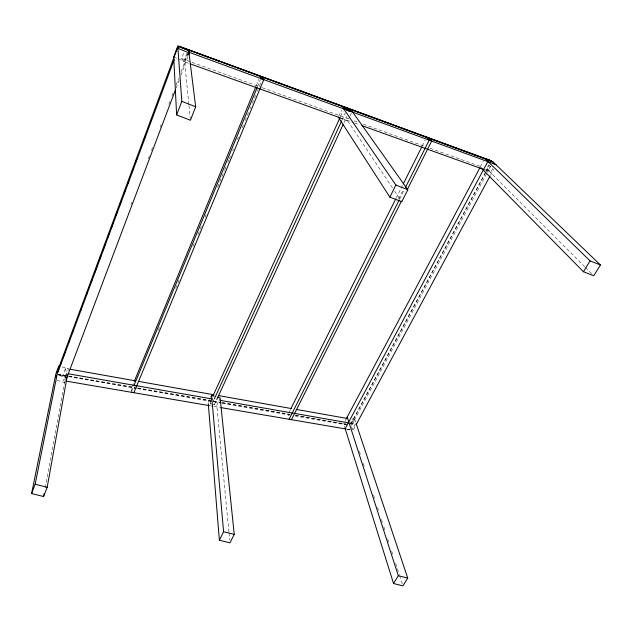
<?xml version="1.0" encoding="UTF-8"?>
<svg xmlns="http://www.w3.org/2000/svg" width="632" height="632" viewBox="0 0 632 632"><rect width="100%" height="100%" fill="white"/><g stroke="black" fill="none" stroke-linecap="round" stroke-linejoin="round"><path stroke-width="0.47" stroke-dasharray="3.16 2.37" d="M131.314 391.935L131.543 387.953L133.423 383.403M45.18 487.833L65.538 376.846L56.714 374.294M65.459 368.409L66.431 373.441L63.698 380.709L62.75 375.629L65.459 368.409L68.367 368.922M188.447 63.208L183.809 61.541L181.597 58.586L183.928 52.369M183.809 61.541L187.514 51.698M65.87 375.953L68.556 368.819L61.478 366.757M188.873 104.572L184.576 61.462L187.641 53.325M130.95 204.823L131.993 202.05M148.346 158.672L149.389 155.899M151.475 150.361L152.517 147.588M160.173 127.285L161.215 124.512M168.87 104.201L169.913 101.436M171.999 95.898L173.042 93.125M176.17 84.814L178.611 78.36M181.044 71.898L188.691 51.587M176.099 88.101L179.235 79.79M180.981 75.169L187.949 56.706M256.3 85.66L258.93 79.284M131.685 391.026L133.573 386.468M257.493 86.718L260.502 79.434M135.232 385.962L134.095 388.704L131.543 387.953M158.269 330.339L159.406 327.597M175.649 288.382L177.537 283.823M177.916 282.915L179.046 280.173M193.021 246.433L194.909 241.874M197.935 234.575L199.823 230.016M200.194 229.108L201.332 226.367M205.108 217.25L206.237 214.517M217.574 187.159L219.462 182.593M219.841 181.684L224.368 170.743M224.747 169.826L226.264 166.177M227.773 162.535L228.903 159.793M229.282 158.885L231.17 154.327M232.679 150.677L233.437 148.852M237.213 139.735L238.343 136.994M242.127 127.877L243.636 124.228M245.145 120.578L248.542 112.378M250.059 108.728L250.809 106.903M252.326 103.253L255.723 95.045M257.232 91.395L257.99 89.578M259.499 85.928L261.387 81.37M209.713 399.503L208.228 402.766L210.788 403.524M338.752 116.335L341.564 110.173M340.616 116.343L343.081 110.956M213.126 401.573L213.948 399.772M341.999 120.104L345.372 112.78M214.295 404.97L216.349 400.49M343.903 122.821L346.786 116.557M228.926 532.049L216.768 405.278L219.762 398.776M392.48 187.886L347.726 121.044L349.741 116.659M350.144 115.782L352.166 111.398M288.99 412.427L290.317 409.781M396.225 198.037L400.633 189.213M401.075 188.336L402.837 184.805M422.255 145.984L425.344 139.806M398.595 198.962L403.453 189.268M399.661 199.017L404.519 189.339M344.985 421.236L346.32 418.732M480.202 166.998L483.401 160.978M349.773 424.538L352.522 419.411L355.31 424.04L352.538 429.191M488.994 164.446L486.695 168.736L490.89 172.038L493.679 166.864M350.784 423.882L485.558 172.244M486.024 171.375L489.279 165.308M350.934 424.135L485.787 172.425M486.253 171.556L489.508 165.481M351.597 425.162L354.718 419.348L351.898 418.487M584.734 266.72L488.291 170.324L490.59 166.042M351.732 425.099L486.901 173.129M487.367 172.26L490.63 166.177M353.288 429.91L355.634 425.565M490.456 175.254L493.734 169.171M210.314 405.791L213.229 406.297M214.201 406.463L220.023 407.458M347.221 429.223L352.071 430.052M57.986 374.168L136.654 387.779M137.626 387.945L212.407 400.886M213.379 401.051L221.145 402.394M222.116 402.568L290.104 414.331M295.926 415.335L346.431 424.072M58.033 374.444L133.818 387.55M137.705 388.222L212.51 401.154M213.482 401.32L221.255 402.663M222.227 402.829L290.23 414.592M295.089 415.429L345.609 424.167M62.75 375.629L67.608 376.475M68.58 376.64L136.575 388.451M137.547 388.617L221.089 403.129M222.061 403.295L290.056 415.106M294.915 415.951L348.343 425.225M350.444 423.187L355.31 424.04M56.927 380.346L64.954 382.652M58.839 375.408L65.902 377.446M211.641 403.769L216.768 405.278M289.59 414.639L288.105 414.197L289.006 418.273M346.462 424.586L343.658 423.74L345.017 427.722M347.158 429.089L349.994 429.934M341.525 118.287L353.588 122.632M354.512 122.964L359.15 124.63M485.329 170.032L490.89 172.038M181.597 58.586L261.348 87.374M262.28 87.714L350.373 119.519M354.086 120.854L357.799 122.197M363.361 124.204L424.562 146.3M430.131 148.307L481.134 166.722M173.713 57.054L177.331 58.523M178.24 58.887L184.576 61.462M339.202 117.568L347.726 121.044M485.597 169.21L488.291 170.324M585.429 267.415L591.671 273.656M394.66 191.148L400.119 199.301M354.718 419.348L355.65 422.144M351.518 426.766L352.822 430.779M359.324 451.232L360.532 454.977M363.258 463.39L364.474 467.127M373.559 495.172L374.768 498.917M377.494 507.33L378.702 511.067M381.428 519.48L382.637 523.225M383.853 526.962L385.062 530.698M387.787 539.112L388.996 542.856M391.722 551.27L392.938 555.007M395.664 563.42L399.29 574.638M399.598 575.578L402.323 583.992M188.968 105.552L190.335 119.266M229.021 533.029L229.685 539.91M210.638 401.051L210.93 404.385"/><path stroke-width="0.95" d="M31.6 493.545L35.147 484.254L58.823 365.983L55.829 374.041L31.6 493.545L43.584 496.523L47.179 487.288L67.506 374.65M43.584 496.523L44.114 493.624M55.663 377.241L56.011 375.511M177.766 46.144L173.713 57.054L176.628 114.905L190.43 120.246L195.675 106.784L188.668 50.607L177.766 46.144L181.811 101.349L176.628 114.905M56.872 372.793L177.797 47.123M60.103 365.691L61.13 362.918M63.879 355.532L64.906 352.759M68.335 343.524L69.37 340.759M72.111 333.372L73.138 330.599M80.351 311.205L81.378 308.44M86.521 294.583L87.556 291.818M90.984 282.583L92.011 279.81M94.761 272.424L97.162 265.961M99.224 260.423L100.938 255.802M102.992 250.264L105.394 243.802M107.456 238.256L109.17 233.643M111.232 228.105L112.946 223.483M115.688 216.097L117.41 211.483M119.464 205.937L121.178 201.324M123.927 193.937L124.954 191.164M127.704 183.778L128.731 181.005M132.159 171.778L133.194 169.005M135.935 161.618L136.962 158.845M144.175 139.459L145.202 136.686M57.891 372.43L174.187 59.606M65.997 379.879L175.404 89.949M188.644 54.858L189.339 53.009L189.039 50.663L178.145 46.191L178.319 48.498L189.339 53.009M134.174 381.586L255.921 86.568M133.945 385.56L257.113 87.635M263.749 79.695L260.882 78.518L260.06 76.551L262.896 77.72L263.749 79.695L133.889 392.685L132.167 392.188M210.827 397.054L211.578 395.427L214.145 396.185M213.103 395.664L339.803 118.145M214.359 398.879L341.675 120.854M216.76 399.59L343.081 124.615M217.566 397.204L220.133 397.963L234.227 534.396L229.961 542.856L219.367 540.226L223.594 531.717L211.578 395.427M389.865 197.145L395.877 185.042L342.765 107.527L352.166 111.398L407.814 189.726L401.762 201.742L389.865 197.145L338.349 117.22M290.76 408.904L395.782 198.922M403.279 183.92L421.813 146.869M399.219 199.902L289.187 419.095L291.423 419.759L401.518 201.023M405.404 187.578L429.27 140.043L426.671 137.16L429.089 138.163L431.703 141.047L407.292 189.56M346.32 418.732L479.759 168.033M345.27 428.52L487.896 161.436L496.081 164.826M356.1 424.696L489.99 176.123M356.274 424.017L407.711 578.082L402.924 585.856L393.538 583.526L398.294 575.712L347.205 417.065M583.447 271.752L590.067 260.89L484.776 158.395L492.881 161.76L600.4 264.942L593.756 275.742L583.447 271.752L480.889 167.701M65.641 381.041L209.342 405.626M220.995 407.624L346.249 429.057M68.382 373.788L212.328 398.997M220.11 400.356L348.501 422.848M70.31 369.27L135.287 380.812M138.195 381.325L213.837 394.771M218.688 395.632L291.423 408.556M296.274 409.418L347.671 418.55M35.147 484.254L47.179 487.288M223.594 531.717L234.227 534.396M398.294 575.712L407.711 578.082M190.303 63.879L340.601 117.955M361.938 125.634L484.396 169.7M185.255 48.814L490.827 161.018M188.439 52.029L488.583 161.895M590.067 260.89L600.4 264.942M395.877 185.042L407.814 189.726M181.811 101.349L195.675 106.784M429.27 140.043L431.703 141.047M484.847 158.466L492.96 161.832M492.952 162.645L495.069 164.273M345.119 428.441L393.538 583.526M208.307 403.753L219.367 540.226M491.601 160.963L178.832 46.191L491.601 160.963M349.251 111.177L346.605 110.087L344.717 107.369L347.339 108.443L349.251 111.177"/></g></svg>
